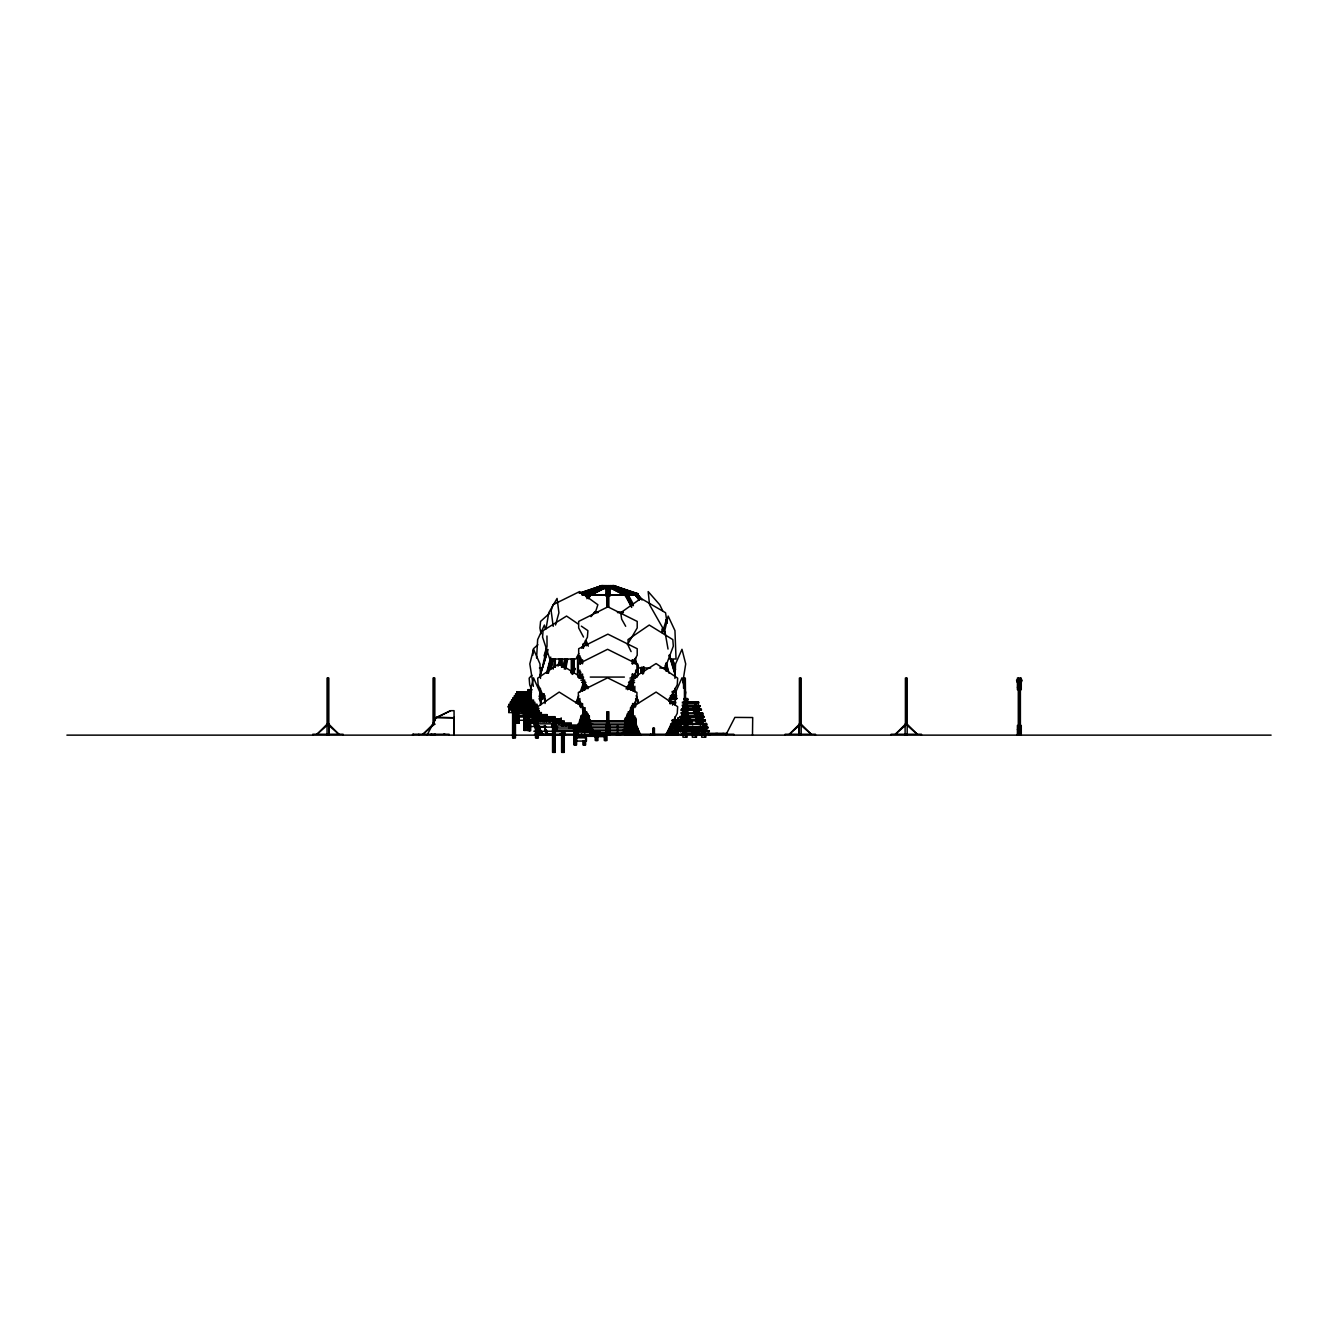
<?xml version="1.0" encoding="UTF-8"?>
<svg xmlns="http://www.w3.org/2000/svg" width="1338" height="1338" viewBox="0 0 1338 1338"><rect width="100%" height="100%" fill="white"/><g stroke="black" fill="none" stroke-linecap="round" stroke-linejoin="round"><path stroke-width="1.5" d="M454.084 717.753L454.05 710.679L450.638 710.679L436.288 717.536L454.084 717.753L436.221 717.402L427.09 735.131M590.108 595.126L588.151 598.437L589.958 594.774L625.515 595.126L607.77 595.126L607.803 586.713M607.82 595.126L607.77 588.268M608.84 596.046L609.727 596.046L609.727 585.643L608.021 585.643L607.787 587.616L607.569 585.643L605.863 585.643L605.863 596.046L606.75 596.046M674.921 692.348L674.921 688.368M674.937 678.416L675.556 663.916L681.979 649.298L685.708 663.916L682.781 682.397M674.921 716.884L674.921 720.864L705.343 720.864L705.343 719.978L678.884 719.978M674.937 704.942L675.556 692.432L681.979 677.831L685.708 692.432L680.841 720.864M540.535 704.959L539.983 692.432L533.528 677.831L529.815 692.432L531.537 704.942M540.401 692.348L540.435 688.368M540.519 678.433L539.983 663.916L533.528 649.298L529.815 663.916L533.377 686.377M536.588 658.062L537.642 639.614L544.415 625.047L545.268 628.693M532.792 655.269L533.461 648.729L537.876 644.749M585.743 645L586.161 640.986M586.412 645.752L586.797 641.939M611.198 588.051L623.692 594.273C614.042 585.726 601.866 586.78 591.864 594.273M608.639 587.616L608.857 585.643L608.84 607.201M610.58 587.616L610.814 585.643L626.669 593.855L625.983 596.046L609.727 587.616L610.145 585.643L611.65 585.643L611.433 587.616L612.001 585.643L614.008 585.643L633.326 593.102M546.021 628.877L548.764 612.737L557.076 598.437L558.916 612.737L555.538 624.997M563.097 667.127L564.653 659.082M563.783 667.127L565.338 659.082M564.017 667.127L565.573 659.082M564.302 669.134L566.258 659.082M565.154 667.277L566.693 659.333M565.389 667.277L566.911 659.333M565.69 669.251L567.596 659.333M630.65 687.715L632.456 688.485L630.482 685.156M628.459 735.131L631.202 725.464M629.278 735.131L630.817 727.404M630.114 735.131L630.9 731.167M628.475 727.822L631.185 735.131L632.339 729.645M632.255 734.244L632.071 735.131L631.971 705.578M632.907 735.131L633.091 734.244M626.669 596.046L610.412 587.616L610.83 585.643M637.758 593.855L637.59 596.046L637.758 593.855L613.339 585.643L612.001 587.616L612.419 585.643L628.944 593.855L628.944 596.046L622.839 593.236M546.556 673.165L550.754 657.075M547.008 673.165L550.687 659.082M547.158 673.165L550.821 659.082M547.61 673.165L549.182 667.127M548.429 673.215L552.042 659.333M549.901 669.251L552.644 659.333M550.503 669.251L553.096 659.333M625.482 595.126L631.218 605.462L625.532 594.908M611.867 587.616L612.436 585.643M612.988 587.616L612.988 586.713L614.577 587.616L612.988 587.616L613.473 585.643L630.934 592.349M613.356 587.616L613.925 585.643L613.205 587.616M544.064 655.888L546.356 648.127M540.117 675.205L546.941 653.379M539.682 677.179L548.078 649.566M613.339 585.643L612.687 587.616L613.105 585.643L628.944 593.855M558.046 666.173L560.053 660.704M571.075 672.596L572.43 668.933M572.062 674.218L574.888 668.415L574.203 672.579M572.664 674.419L574.888 668.415M586.546 729.327L587.984 725.464M588.82 729.327L590.928 725.464L590.259 729.628M589.389 729.645L590.928 725.464M650.117 735.131L650.435 734.244M650.803 735.131L651.121 734.244M652.392 735.131L652.727 734.244M653.078 735.131L653.396 734.244M575.858 702.952L578.702 695.676M580.107 692.03L582.933 684.738L582.532 678.165L559.184 663.564L537.692 678.165L538.093 684.721L545.753 701.129M577.28 727.839L582.933 713.271L582.532 706.698L559.184 692.081L537.692 706.698L538.093 713.238M665.688 735.131L670.522 725.464M666.291 735.131L666.725 734.244M667.327 735.131L667.762 734.244M667.762 735.131L670.07 729.628M668.9 701.145L677.262 684.738L677.664 678.165L656.088 663.564L632.824 678.165L632.422 684.721L634.931 692.014M666.123 735.131L677.262 713.271L677.664 706.698L656.088 692.081L632.824 706.698L632.422 713.238L639.965 735.131M725.748 735.131L734.88 717.402L752.709 717.536L752.491 734.997M578.802 653.546L575.925 658.998L549.784 658.998L542.576 637.156L543.061 630.633L566.559 616.065L578.049 623.909M581.662 648.094L587.415 637.189L587.9 630.633L581.344 626.151M586.211 596.949L588.101 593.453L591.429 593.453M586.897 596.949L588.77 593.453M587.114 596.949L589.004 593.453M586.864 598.688L589.69 593.453M588.603 598.688L590.493 595.193M576.243 735.131L576.745 734.244L576.394 735.131M576.762 735.131L577.347 732.154M672.194 735.131L677.848 725.464L677.68 729.628L674.569 735.131M672.345 735.131L677.848 725.464M672.713 735.131L678.366 725.464M675.071 735.131L675.59 734.244M675.238 735.131L675.79 719.911M627.355 644.732L637.206 627.957L637.206 621.417L607.887 606.833L578.668 621.417L578.668 627.94L583.502 637.039M632.289 663.665L637.206 655.269L637.206 648.729L607.887 634.145L578.668 648.729L578.668 655.252L582.532 662.527M626.067 688.97L636.921 670.472L636.921 663.916L607.586 649.298L578.367 663.916L578.367 670.455L588.034 688.685M591.011 616.667L595.962 610.63L597.852 604.726L579.605 591.58L553.012 604.726L551.122 610.596L553.196 626.351M531.855 675.255L529.162 678.165L529.697 684.738L531.738 690.207M327.057 725.43L316.972 734.261L327.057 724.176L329.131 724.176L329.131 735.131M433.06 725.43L422.975 734.261L433.06 724.176L435.134 724.176M677.68 731.301L682.079 726.902M799.388 724.176L789.303 734.261L799.388 725.43M905.408 724.176L895.323 734.261L905.408 725.43L905.408 678.082L907.181 678.082L907.181 735.131M549.4 613.456L540.585 621.417L539.916 627.957L541.054 633.911M638.878 599.708L635.132 594.774L627.371 595.126M627.305 687.314L632.623 682.531M626.652 688.501L633.292 682.531M627.974 687.715L631.954 684.153M628.258 688.501L633.56 683.718M627.606 689.689L632.924 684.922M603.706 587.616L603.137 585.643L587.315 593.855L587.315 596.046L586.646 593.855L602.468 585.643L602.903 587.616L602.251 585.643L579.705 593.219M588.921 593.855L604.759 585.643L605.177 587.616L588.921 596.046L588.921 593.855L605.428 585.643L605.863 587.616L588.921 596.046M589.121 595.109L603.589 587.616L603.154 585.643L585.693 592.349M591.831 594.055L604.375 588.051M436.339 717.753L450.638 710.679M584.204 592.349L601.665 585.643L603.589 585.643L604.157 587.616L603.94 585.643L605.428 585.643M584.639 592.349L602.1 585.643L602.736 587.616L602.1 585.643M597.768 587.884L603.589 585.643M621.652 732.906L625.314 731.719L621.953 732.906M579.187 593.219L601.732 585.643L602.384 587.616L601.582 585.643L602.234 587.616M583.067 594.089L588.971 592.149M581.813 594.741L599.073 588.904M622.605 729.929L626.268 728.742M582.431 594.34L587.917 592.634M582.498 594.557L587.984 592.834M588.871 593.704L590.744 593.453L588.001 598.303L590.025 594.908L605.846 595.126M538.813 734.261L540.502 735.131L539.582 726.049M673.466 734.261L674.737 734.244M605.127 586.713L609.76 586.713M605.127 587.616L610.412 587.616M602.903 588.051L612.687 588.051M606.75 593.453L607.636 593.453L607.636 607.201M608.84 593.453L607.937 593.453L607.937 607.201M624.829 593.453L627.489 593.453L633.142 603.923M634.262 593.453L639.096 599.742M605.863 593.855L606.75 593.855M608.84 593.855L609.727 593.855M610.145 585.643L626.669 593.855M638.276 593.855L638.109 596.046L638.276 593.855L613.858 585.643M582.331 594.774L586.278 594.908M627.422 594.908L635.132 594.774M582.548 595.126L586.328 595.126M598.103 612.235L594.172 612.369L598.019 612.62M617.487 612.235L623.341 612.235M617.554 612.62L623.424 612.62M662.427 632.406L662.377 628.643M539.415 667.98L542.275 667.98L547.041 646.17L546.958 635.968M650.619 667.98L639.012 667.98L634.613 658.881M659.751 667.98L665.153 667.98L673.315 646.17L672.813 639.614L649.248 625.047L627.974 639.614L628.475 646.154L631.101 651.606M641.37 672.579L640.685 668.415L642.926 672.596M590.259 677.078L624.394 677.078M577.815 677.179L583.602 677.179M631.369 677.179L637.189 677.179M583.502 678.082L581.562 677.179M629.947 678.082L634.061 678.082M1018.302 678.968L1020.392 678.968M580.742 680.156L584.873 680.156M629.897 680.156L634.563 680.156M1017.415 680.156L1016.529 680.156L1017.415 682.246M1021.279 680.156L1022.165 680.156L1021.279 682.246M581.796 682.246L585.726 682.246M628.576 682.246L634.48 682.246M585.643 682.531L582.967 682.531L588.285 687.314M628.576 682.531L634.48 682.531M1017.415 682.531L1018.302 682.531M1020.392 682.531L1021.279 682.531M582.565 687.297L582.565 689.689M631.202 687.297L630.365 689.689L631.202 689.689L629.094 686.11M631.971 687.297L631.971 689.689M633.008 687.297L633.008 689.689M1017.415 687.297L1018.302 687.297M1020.392 687.297L1021.279 687.297M583.134 688.485L585.091 688.485M531.822 689.672L527.757 689.672L527.757 690.559L530.684 690.559M584.371 689.689L585.224 689.689M1018.302 689.689L1017.415 689.689L1017.415 678.082L1021.279 678.082L1021.279 689.689L1020.392 689.689M672.128 691.445L676.208 691.445M531.504 691.746L516.819 691.746L516.819 692.632L531.504 692.632M672.128 692.348L676.208 692.348M531.119 693.82L515.515 693.82L515.515 694.723L531.387 694.723M539.582 693.82L544.148 693.82M671.843 694.422L673.432 694.422L673.432 692.348M539.582 694.723L544.148 694.723M671.425 695.007L676.342 695.007M516.819 695.609L528.861 695.609M531.203 695.911L514.193 695.911L514.193 696.797L531.203 696.797M539.181 695.911L543.596 695.911L543.596 696.797L539.181 696.797M670.238 695.911L676.744 695.911M531.487 697.984L512.872 697.984L513.039 737.807M676.744 697.984L670.974 697.984L670.84 703.637M669.067 698.587L677.229 698.587M683.751 698.587L687.832 698.587L687.832 703.637M512.872 698.871L531.487 698.871M538.913 698.871L542.291 698.871L542.291 697.984L540.97 697.984L541.171 704.524L541.338 697.984M669.502 699.473L675.606 699.473L675.79 691.244M683.751 699.473L687.832 699.473M533.628 700.058L511.568 700.058L511.568 700.961L533.628 700.961M540.97 700.058L540.017 700.058L540.97 700.961M515.247 701.263L531.454 701.263M669.937 701.848L674.018 701.848M534.849 702.149L510.246 702.149L510.246 703.035L534.882 703.035M669.92 702.149L675.807 702.149M682.347 702.149L698.771 702.149L698.771 703.035L682.347 703.035M516.669 702.45L532.725 702.45M669.92 703.035L675.807 703.035M508.925 705.126L537.174 705.126L537.023 704.223L508.925 704.223L508.925 712.552L518.96 712.552M682.196 705.126L698.771 705.126L698.771 713.907M682.715 705.711L700.075 705.711L700.075 706.598L682.715 706.598M682.347 706.012L698.771 706.012L698.553 713.907L698.403 705.126M537.307 706.313L508.273 706.313L508.273 707.2L536.287 707.2M580.759 706.598L579.872 706.598L579.872 698.453M631.202 706.598L633.008 706.598M509.444 707.501L513.457 707.501M539.013 708.387L513.625 708.387L513.641 737.807M682.196 708.387L698.403 708.387M682.48 708.688L696.713 708.688M681.326 709.274L701.396 709.274L701.396 710.177L680.774 710.177M682.363 709.575L696.713 709.575M512.605 710.177L517.756 710.177M521.87 710.177L525.985 710.177M530.116 710.177L534.23 710.177M539.147 710.461L517.421 710.461L517.371 713.438L541.455 713.438M539.147 711.364L516.334 711.364L516.368 708.387M584.873 712.1L586.981 712.1M684.287 712.251L687.782 712.251M697.148 712.251L693.636 712.251L693.636 710.177M541.455 712.552L521.201 712.552L521.201 713.438M680.858 712.836L702.701 712.836L702.701 725.029M584.873 712.987L586.981 712.987M630.716 712.987L628.609 712.1M681.326 713.739L702.701 713.739M524.998 714.626L547.309 714.626M588.018 715.077L582.264 715.077L582.264 715.964L588.436 715.964M627.572 715.077L633.326 715.077L633.326 715.964L627.572 715.964M547.309 715.512L517.806 715.512L517.806 713.438M514.929 715.813L515.08 712.05M528.075 715.813L523.509 715.813L523.509 712.552M532.19 715.813L537.909 715.813M682.28 716.114L702.35 716.114M679.938 716.415L704.022 716.415L704.022 717.302L679.386 717.302M555.22 716.7L528.778 716.7L528.744 719.677L561.074 719.677M513.641 717.001L528.493 717.001M532.173 717.001L536.722 717.001M555.22 717.603L527.69 717.603L527.741 714.626M588.67 718.038L580.424 718.038L580.424 718.941L588.67 718.941M627.856 718.038L635.165 718.038M561.074 718.79L532.574 718.79L532.574 719.677M627.856 718.941L635.165 718.941M679.771 719.091L686.06 719.091M680.172 719.376L700.66 719.376M513.641 720.279L530.116 720.279M680.306 720.279L700.66 720.279M671.676 720.446L675.723 720.446M680.674 720.446L686.06 720.446M564.268 720.864L536.505 720.864L536.505 721.751M579.421 721.015L636.169 721.015M529.179 721.751L564.268 721.751M535.317 722.052L534.882 718.79L534.765 719.677M579.421 721.901L636.169 721.901M571.359 722.938L553.263 722.938L553.263 723.841M682.363 722.938L678.868 722.938L678.868 720.864M691.729 722.938L688.234 722.938L688.368 719.376M701.095 722.938L697.583 722.938L697.734 719.376M516.819 723.239L519.228 723.239L519.228 715.345M524.998 723.239L535.735 723.239M674.62 723.54L706.665 723.54L706.665 730.665M536.371 723.841L571.359 723.841M636.319 723.992L579.27 723.992L579.27 724.878L636.319 724.878M683.25 724.176L685.324 724.176M677.245 724.427L706.665 724.427M552.561 724.728L555.22 724.728L555.22 752.357L552.561 752.357L552.561 723.841M606.75 725.464L605.863 725.464L605.863 734.244M608.84 725.464L609.727 725.464L609.727 735.131M626.686 735.131L624.645 729.628L624.645 725.464L628.96 735.131M633.995 725.464L633.275 725.982M1018.302 725.464L1017.415 725.464L1017.415 735.131M1020.392 725.464L1021.279 725.464L1021.279 735.131M538.16 725.915L535.317 725.915L535.317 718.79M554.032 725.915L578.484 725.915L578.484 725.029L561.609 725.029L561.609 725.915M524.998 726.517L546.021 726.517M579.421 726.952L636.169 726.952M674.62 726.802L674.77 723.54M680.206 726.802L704.29 726.802M706.146 726.802L706.096 723.54M557.578 727.103L536.371 727.103L536.304 717.603M678.567 727.103L707.969 727.103L707.969 728.006L678.567 728.006M585.659 727.855L636.169 727.855M573.902 728.006L585.609 728.006L585.609 727.103L568.734 727.103L568.734 728.006M575.842 729.193L592.734 729.193L592.734 730.08M537.893 729.628L541.02 735.131M545.068 725.464L545.068 729.628L548.262 735.131M605.863 729.628L606.75 729.628M608.84 729.628L609.727 729.628M630.365 729.628L631.202 729.628M631.536 729.628L634.73 735.131M636.202 735.131L633.008 729.628L635.767 735.131L635.701 719.911M1017.415 729.628L1018.302 729.628M1020.392 729.628L1021.279 729.628M575.123 730.08L556.809 730.08L556.809 728.006M575.39 730.08L635.149 729.929L635.149 730.816L590.275 730.816M704.608 730.08L680.256 730.08L680.239 731.568M573.902 730.381L573.065 727.103M674.252 730.665L676.66 730.665M678.199 730.665L709.291 730.665L709.291 731.568L679.888 731.568L679.888 730.665M680.256 730.966L704.608 730.966L704.608 724.427L704.407 730.665M533.829 731.234L592.366 731.234M554.517 731.568L565.104 731.568L564.954 735.131L564.452 734.244M575.39 732.154L599.842 732.154L599.842 731.267L582.967 731.267L582.967 732.154M597.133 732.906L625.983 732.906M628.76 732.906L634.948 732.906L634.948 733.793L628.76 733.793M606.984 733.341L590.091 733.341L590.091 734.244M670.305 733.642L672.713 733.642M686.31 733.642L682.815 733.642L682.815 731.568M698.771 727.721L698.771 733.642L696.362 733.642L696.362 727.721M597.133 733.793L625.983 733.793M594.206 734.244L534.648 734.244L534.648 735.131M595.259 734.244L733.826 734.244L733.826 735.131M1017.415 734.244L1021.279 734.244M554.517 734.83L565.104 734.83M66.9 735.131L1271.1 735.131M595.51 736.318L578.167 736.318L578.167 734.244M605.027 736.619L594.423 736.619L594.423 733.341M575.842 737.807L586.445 737.807L586.445 741.068L575.842 741.068M559.501 734.244L560.773 734.261M443.647 734.244L444.918 734.261M636.988 593.704L634.112 593.453L639.447 599.742M626.953 593.704L625.063 593.453L630.716 603.923M623.993 591.48L634.914 595.126L623.926 591.697M620.347 590.209L637.758 596.046M589.105 722.804L592.617 723.992M612.001 585.643L629.897 592.349M582.281 682.531L587.599 687.314M587.332 688.501L582.682 684.32L582.565 691.244M582.666 684.922L586.646 688.501M907.181 725.43L917.266 734.261L907.181 724.176L905.107 724.176L905.107 735.131M801.178 725.43L811.263 734.261L801.178 724.176L799.104 724.176L799.104 735.131M688.217 727.052L692.532 731.384M686.795 726.902L692.666 732.772M328.83 724.176L338.915 734.261L328.83 725.43M664.083 630.282L649.549 604.726L648.177 591.58L659.718 604.726L662.611 610.63M638.594 730.565L635.55 725.464L641.036 735.131M638.678 734.244L639.347 735.131M638.828 735.131L635.55 729.628L638.678 735.131M538.194 725.982L543.395 735.131M538.662 727.086L543.228 735.131M538.144 727.086L542.877 735.131M625.682 626.284L621.668 619.143L620.715 612.737L640.986 598.437L665.555 612.737L666.508 619.159L662.277 632.79L662.327 628.91M626.585 593.453L633.409 605.679M625.749 593.453L632.489 605.679M625.097 595.193L631.687 607.419M585.425 640.668L588.335 646.137M625.599 594.774L631.135 605.328M635.868 730.297L633.459 725.464L633.459 729.628M635.199 731.903L636.804 735.131M633.827 734.244L634.279 735.131M549.299 734.244L549.751 735.131M548.848 734.244L549.299 735.131M545.068 729.628L547.811 735.131M544.048 726.016L548.296 735.131M665.973 619.561L667.327 623.14M532.424 720.546L535.836 729.662M640.685 668.415L642.842 674.218M627.639 727.404L630.516 735.131M629.312 734.244L629.646 735.131M624.645 725.464L628.224 735.131M625.9 731.167L627.371 735.131M565.138 734.244L565.472 735.131M562.177 734.244L562.512 735.131M636.186 695.66L638.711 702.952M663.681 628.76L664.986 632.64M672.88 659.751L675.339 667.495M663.481 628.76L665.203 634.58M672.68 659.751L675.539 669.435M669.585 655.369L674.887 673.215M669.234 655.369L675.272 675.205M666.408 663.113L669.017 673.165M665.086 665.287L666.642 671.241M665.003 667.277L666.19 671.241M668.03 649.064L664.785 630.633L668.164 616.065L674.954 630.633L676.041 658.998L670.104 658.998L669.284 655.018M620.28 734.244L620.447 735.131M619.427 734.244L619.611 735.131M617.487 734.244L617.654 735.131M616.651 734.244L616.818 735.131M585.977 729.327L585.224 725.464L584.489 725.982M606.95 587.616L606.733 585.643L606.75 607.201M604.776 585.643L604.993 587.616M1020.392 678.082L1020.392 735.131M1019.489 678.968L1019.489 734.244M1019.205 678.968L1019.205 734.244M1018.302 678.082L1018.302 735.131M921.447 735.131L921.447 734.244L891.141 734.244L891.141 735.131M906.294 678.082L906.294 724.945M905.408 734.244L905.408 735.131M815.444 735.131L815.444 734.244L785.138 734.244L785.138 735.131M801.178 735.131L801.178 678.082L799.388 678.082L799.388 735.131M800.291 678.082L800.291 724.945M726.718 734.244L726.718 733.341L685.173 733.341L685.073 735.131M723.139 733.341L723.139 734.244M717.235 733.341L717.235 734.244M716.031 733.341L716.031 734.244M710.043 734.244L710.043 735.131M709.642 734.244L709.692 735.131M709.291 734.244L709.291 735.131M708.923 731.568L708.772 730.665L708.739 731.568M708.337 730.665L708.371 731.568M707.969 730.665L707.969 731.568M707.417 727.103L707.618 728.006M707.049 727.103L707.016 728.006M706.297 723.54L706.447 730.665M705.695 723.54L705.745 724.427M705.845 735.131L705.845 737.205L701.697 737.205L701.697 735.131M705.343 723.54L705.343 724.427M704.975 719.978L704.975 720.864M705.042 731.568L705.042 733.642L701.547 733.642L701.697 730.08M704.959 735.131L704.959 737.205M704.825 719.978L704.775 720.864M704.424 719.978L704.39 720.864M704.022 719.978L704.022 720.864M704.24 724.427L704.256 730.966M704.173 731.568L704.173 735.131M703.805 733.642L703.805 735.131M703.47 716.415L703.654 717.302M703.721 728.006L703.721 731.568M703.37 730.08L703.37 731.568M703.102 716.415L703.069 717.302M703.002 733.341L703.002 734.244M702.851 728.006L702.851 731.568M702.55 713.739L702.5 725.029L702.199 712.836M702.483 730.08L702.483 731.568M702.383 733.642L702.383 735.131M702.049 730.08L702.049 731.568M702.015 733.642L702.015 735.131M701.396 712.836L701.396 713.739M701.028 709.274L701.028 710.177M701.095 720.864L701.095 724.427M701.179 728.006L701.179 730.08M700.878 709.274L700.844 710.177M700.727 722.938L700.727 724.427M700.443 709.274L700.476 710.177M700.51 713.739L700.51 730.665M700.292 713.739L700.209 724.427M700.292 726.902L700.292 730.665M700.075 709.274L700.075 710.177M699.858 722.938L699.858 724.427M699.707 705.711L699.707 706.598M699.774 717.302L699.774 720.864M699.59 734.244L699.59 735.131M699.557 705.711L699.523 706.598M699.423 719.376L699.423 720.864M699.306 722.938L699.306 724.427M699.406 733.341L699.406 734.244M699.155 705.711L699.122 706.598M698.904 717.302L698.904 720.864M698.938 722.938L698.938 724.427M698.536 719.376L698.436 724.427M698.603 733.642L698.553 727.721L698.403 733.642M698.352 702.149L698.403 703.035M697.984 702.149L697.984 703.035M698.101 719.376L698.101 720.864M698.068 722.938L698.068 724.427M697.165 702.149L697.165 703.035M697.148 710.177L697.148 713.739M697.232 717.302L697.232 719.376M696.78 712.251L696.78 713.739M696.563 706.012L696.563 723.774M696.713 727.721L696.513 733.642M696.396 702.149L696.396 703.035M696.362 706.012L696.278 713.739M696.362 715.88L696.362 723.774M696.479 735.131L696.479 737.205L692.331 737.205L692.331 735.131M696.128 702.149L696.095 705.126M695.66 702.149L695.66 703.035M695.827 706.598L695.827 710.177M695.911 712.251L695.911 713.739M695.676 731.568L695.676 733.642L692.181 733.642L692.181 731.568M695.476 708.688L695.476 710.177M695.609 735.131L695.609 737.205M695.359 702.149L695.325 705.126M695.359 712.251L695.359 713.739M694.957 706.598L694.957 710.177M694.991 712.251L694.991 713.739M694.623 702.149L694.623 703.035M694.589 708.688L694.489 713.739M694.807 731.568L694.807 735.131M694.372 728.006L694.372 731.568M694.439 733.642L694.439 735.131M694.021 702.149L694.021 703.035M694.154 708.688L694.154 710.177M694.121 712.251L694.121 713.739M694.004 730.08L694.004 731.568M693.786 708.688L693.786 710.177M693.485 728.006L693.485 731.568M693.285 706.598L693.285 708.688M692.984 702.149L692.984 703.035M693.134 730.08L693.134 731.568M693.017 733.642L693.017 735.131M692.733 723.607L692.733 724.979M692.683 730.08L692.683 731.568M692.649 733.642L692.649 735.131M692.415 702.149L692.415 703.035M692.331 730.08L692.331 731.568M691.813 728.006L691.813 730.08M691.729 720.864L691.729 724.427M691.378 702.149L691.378 703.035M691.361 722.938L691.361 724.427M690.926 702.149L690.926 703.035M690.86 720.864L690.86 724.427M690.408 717.302L690.408 720.864M690.492 722.938L690.492 724.427M690.057 719.376L690.057 720.864M689.94 722.938L689.94 724.427M689.655 702.149L689.655 703.035M689.538 717.302L689.538 720.864M689.588 722.938L689.588 724.427M689.17 719.376L689.07 724.427M688.736 719.376L688.736 720.864M688.702 722.938L688.702 724.427M688.067 702.149L688.067 703.035M687.866 717.302L687.866 719.376M687.832 707.785L687.832 730.665M687.431 712.251L687.431 713.739M687.147 699.473L687.147 703.637M687.147 707.785L687.147 714.04M687.147 722.353L687.147 730.665M687.113 735.131L687.113 737.205L682.965 737.205L682.965 735.131M686.929 699.473L686.929 703.637M686.912 710.177L686.912 713.739M686.929 716.114L686.929 730.665M686.494 699.473L686.494 703.637M686.461 706.598L686.461 710.177M686.545 712.251L686.545 713.739M686.494 716.114L686.494 730.665M686.243 698.587L686.243 699.473M686.31 731.568L686.361 734.244M686.243 735.131L686.243 737.205M686.06 703.035L686.06 705.126M686.11 708.688L686.11 710.177M685.993 712.251L685.993 713.739M685.809 699.473L685.809 703.637M685.641 712.251L685.641 713.739M685.809 716.114L685.809 730.665M685.591 703.637L685.324 678.082L683.551 678.082L683.551 688.267M685.591 706.598L685.591 710.177M685.591 711.95L685.591 730.665M685.441 731.568L685.441 735.131M685.14 702.149L685.29 705.126M685.223 708.688L685.324 724.945M684.905 699.473L684.905 703.637M684.788 708.688L684.788 710.177M684.905 711.95L685.006 731.568M684.755 712.251L684.755 713.739M684.638 730.08L684.638 731.568M684.521 733.642L684.521 735.131M684.437 678.082L684.437 698.453M684.437 708.688L684.437 724.945M684.119 728.006L684.119 731.568M684.17 733.642L684.17 735.131M683.919 706.598L683.919 708.688M683.768 730.08L683.551 735.131M683.551 710.679L683.551 724.945M683.317 730.08L683.317 731.568M683.283 733.642L683.25 735.131M682.965 730.08L682.965 731.568M682.363 720.864L682.363 724.427M682.447 728.006L682.447 730.08M682.012 722.938L682.012 724.427M681.962 734.244L681.962 735.131M681.494 720.864L681.494 724.427M681.56 734.244L681.594 735.131M681.193 730.665L681.193 731.568M681.193 734.244L681.193 735.131M681.059 717.302L681.059 720.864M681.126 722.938L681.126 724.427M680.691 719.376L680.691 720.864M680.607 724.427L680.674 731.568M680.574 722.938L680.457 730.665M680.222 722.938L680.222 724.427M679.888 727.103L679.888 728.006M679.737 720.864L679.704 724.427M679.52 727.103L679.52 728.006L679.319 727.103M679.336 722.938L679.336 724.427M678.968 727.103L678.968 728.006M678.918 727.103L678.918 728.006M678.567 723.54L678.567 730.665M678.199 717.854L678.199 735.131M677.998 717.854L677.848 735.131M676.777 734.244L676.777 735.131M676.158 691.244L676.158 699.44M676.158 719.911L676.158 732.187M675.941 691.244L676.008 699.44M675.941 719.911L676.008 732.187M674.62 691.445L674.62 692.348M674.62 719.376L674.62 730.665M674.252 719.376L674.452 730.665M673.934 691.445L673.934 692.348M673.767 691.445L673.767 692.348M673.131 695.911L673.131 699.473M672.863 692.348L672.863 695.911M672.562 695.911L672.562 699.473M672.562 703.035L672.562 705.126M672.713 719.827L672.562 733.642M672.512 719.827L672.362 733.642M671.709 702.149L671.709 703.035M670.957 702.149L670.957 703.035M670.673 723.774L670.673 733.642M670.305 702.149L670.305 703.035M670.522 727.721L670.472 733.642M670.07 697.399L670.154 703.637M670.07 734.244L670.07 735.131M669.92 699.473L669.92 703.637M669.284 734.244L669.284 735.131M669.033 734.244L669.033 735.131M654.433 728.089L654.433 735.131M653.747 728.089L653.747 734.244M653.513 728.089L653.513 734.244M652.827 728.089L652.827 735.131M644.314 667.127L644.314 671.158M643.628 667.127L643.628 673.165M643.394 667.127L643.394 673.165M642.708 667.127L642.708 673.165M641.37 667.127L641.37 673.165M638.126 666.006L637.958 674.051M637.758 663.999L637.758 676.075M637.758 699.44L637.758 703.537M637.758 728.089L637.758 734.244M636.018 718.188L636.068 735.131M635.918 719.911L635.851 734.244M635.717 657.962L635.717 663.999M635.717 670.037L635.567 678.082M635.701 698.453L635.701 706.598M635.433 677.179L635.433 678.082M634.831 659.734L634.831 663.815M634.831 674.001L634.848 678.082M634.831 686.227L634.831 690.308M634.831 702.534L634.814 707.635M634.814 715.813L634.814 734.244M634.496 677.179L634.379 678.082L634.061 677.179M634.229 732.906L634.229 733.793M634.045 718.038L633.777 728.089M634.028 729.929L634.028 730.816M633.777 718.188L633.777 726.517M633.008 659.734L633.008 663.815M633.008 674.001L633.041 678.082M633.008 684.186L633.008 691.244M633.008 703.537L633.008 735.131M632.673 677.179L632.69 678.082L632.556 674.051M632.573 703.537L632.422 734.244M632.238 659.734L632.238 663.815M632.238 674.001L632.238 678.082M632.238 684.186L632.238 690.308M631.971 685.106L631.971 690.308M631.603 707.635L631.553 735.131M631.335 707.635L631.335 734.244M631.202 684.186L631.202 690.308M631.202 734.244L631.202 735.131M630.499 707.635L630.499 734.244M630.365 711.716L630.365 730.147M629.479 711.716L629.479 730.147M629.479 734.244L629.479 735.131M628.258 593.855L628.258 596.046M628.258 711.716L628.258 734.244M627.572 713.773L627.572 734.244M627.355 713.773L627.355 734.244M626.92 734.244L626.92 735.131M626.669 715.813L626.669 734.244M625.983 593.855L625.983 596.046M625.331 717.854L625.331 735.131M624.997 730.816L624.997 731.719M618.524 734.244L618.524 735.131M617.554 724.878L617.554 733.793M617.336 734.244L617.336 735.131M616.567 734.244L616.567 735.131M616.383 586.713L616.383 587.616M609.727 585.643L609.727 596.046M608.84 711.716L608.84 735.131M607.937 711.716L607.937 734.244M607.636 711.716L607.636 734.244M606.75 711.716L606.984 740.483L604.308 740.483L604.308 734.244M606.733 586.713L606.733 587.616M606.666 721.901L606.666 723.992M606.515 727.855L606.515 729.929M606.298 730.816L606.298 732.906M606.265 734.244L606.265 740.483M605.579 586.713L605.579 587.616M605.428 734.244L605.428 740.483M605.144 734.244L605.144 740.483M605.027 733.341L605.027 740.483M603.973 733.341L603.973 734.244M602.016 733.341L602.016 734.244M601.799 733.341L601.799 734.244M599.842 733.341L599.842 734.244M598.37 732.154L598.37 734.244M597.885 731.267L597.935 740.483L595.259 740.483L595.126 732.154M597.049 731.267L597.049 732.154M597.216 733.341L597.216 740.483M596.848 731.267L596.848 732.154M596.38 734.244L596.38 740.483M596.112 734.244L595.979 740.483M594.892 731.267L594.808 734.244M594.674 731.267L594.674 732.154M592.734 731.267L592.734 732.154M592.249 733.341L592.249 734.244M592.048 733.341L592.048 734.244M591.864 732.154L591.864 734.244M591.563 732.154L591.563 734.244M591.245 730.08L591.245 732.154M590.944 730.08L590.944 732.154M590.777 729.193L590.777 730.08M590.259 719.911L590.259 728.089M590.091 731.267L590.091 732.154M589.941 729.193L589.941 730.08M589.606 593.855L589.606 596.046M589.573 719.911L589.573 726.049M589.724 729.193L589.724 730.08M589.339 715.813L589.339 730.147M588.921 715.813L588.921 730.147M588.235 715.813L588.235 730.147M588.135 731.267L588.135 732.154L588.001 713.773M587.566 729.193L587.7 732.154M587.315 713.773L587.315 730.147M587.298 731.267L587.298 732.154M587.081 731.267L587.081 732.154M586.111 711.716L586.111 730.147M585.609 729.193L585.609 730.08M585.609 735.532L585.609 744.932L582.933 744.932L582.933 741.168M585.091 707.635L585.224 728.089M585.141 731.267L585.141 732.154M584.923 711.716L584.923 728.089M584.923 729.193L584.923 732.154M584.974 734.244L584.974 736.318M584.773 741.168L584.89 744.932M584.438 730.08L584.438 732.154M584.673 734.244L584.673 736.318M584.489 741.168L584.489 744.932M584.388 686.227L584.388 690.308M584.254 707.635L584.371 728.089M584.054 687.297L584.054 689.689M583.97 707.635L583.97 724.009M584.054 741.168L584.054 744.932M583.602 707.635L583.652 730.381M583.652 741.168L583.786 744.932M583.585 643.879L583.585 647.91M583.335 684.186L583.335 690.308M583.535 707.635L583.535 724.009M582.967 729.193L582.967 730.08M582.565 659.734L582.565 663.815M582.565 674.001L582.548 678.082M582.565 703.537L582.565 709.675M582.565 715.813L582.565 728.089M582.398 677.179L582.398 678.082M581.729 734.244L581.729 736.318M581.528 718.038L581.528 718.941M581.428 734.244L581.428 736.318M581.361 677.179L581.21 678.082M581.093 677.179L581.093 678.082M581.01 729.193L581.01 730.08M580.759 657.711L580.759 663.815M580.759 671.96L580.725 678.082M580.759 702.534L580.759 707.635M580.759 715.813L580.759 728.089M580.391 659.734L580.391 663.815M580.391 674.001L580.307 678.082M580.174 677.179L580.023 678.082L579.889 670.037M579.973 721.015L579.973 721.901M580.174 729.193L580.174 730.08M579.872 655.67L579.889 663.999M579.872 719.911L579.872 728.089M579.973 729.193L579.973 730.08M579.672 721.951L579.521 726.049M579.321 677.179L579.321 678.082M578.986 677.179L579.003 678.082M578.468 734.244L578.468 736.318M577.832 655.955L577.832 676.075M577.832 699.44L577.832 703.537M577.832 724.009L577.832 728.089M577.799 729.193L578.016 730.08M577.631 655.955L577.481 674.051M577.631 699.44L577.682 703.537M577.648 732.154L577.648 734.244M577.013 725.915L577.013 728.006M576.711 725.915L576.711 728.006M576.695 737.807L576.561 744.932L573.902 744.932L573.902 727.103M576.561 728.006L576.561 737.405M575.842 727.103L575.842 744.932M575.006 728.006L575.006 744.932M574.738 728.006L574.738 744.932M574.604 729.879L574.604 744.932M574.203 659.082L574.203 671.158M573.768 725.915L573.768 728.006M573.534 659.082L573.3 673.165M573.45 725.915L573.45 728.006M572.865 659.082L572.865 673.165M572.848 727.103L572.848 728.006L555.989 728.006L555.989 725.915M572.196 659.082L572.196 673.165M571.962 659.082L571.962 673.165M571.276 659.082L571.276 673.165M570.891 727.103L570.891 728.006M570.506 725.915L570.69 728.006M570.205 725.915L570.205 728.006M569.888 723.841L569.888 725.915M569.587 723.841L569.587 725.915M568.734 725.029L568.734 725.915M566.643 723.841L566.777 725.915M566.342 723.841L566.342 725.915M565.941 725.029L565.941 725.915M565.723 725.029L565.723 725.915M564.268 730.648L564.268 752.357L561.609 752.357L561.609 730.648M563.566 725.029L563.766 725.915M563.566 730.648L563.566 752.357M563.382 723.841L563.382 725.915M563.432 730.648L563.432 752.357M563.081 723.841L563.081 725.915M563.147 730.648L563.147 752.357M562.713 730.648L562.713 752.357M561.993 659.082L561.993 667.127M562.094 720.864L562.094 721.751M561.676 721.751L561.609 723.841M561.391 659.082L561.542 667.127M561.525 720.864L561.525 721.751M561.157 717.854L561.09 723.841M561.157 734.244L561.157 735.131M560.957 659.082L560.957 665.12M560.488 720.864L560.488 721.751M559.936 720.864L559.936 721.751M559.652 722.938L559.652 723.841M559.15 659.082L559.15 665.12M559.133 721.751L559.133 723.841M558.816 722.938L558.816 723.841M558.565 721.751L558.615 723.841M557.628 720.864L557.628 721.751M557.126 720.864L557.126 721.751M557.11 728.006L557.11 730.08M556.658 722.938L556.658 723.841M556.441 722.938L556.441 723.841M556.29 725.915L556.29 728.006M556.023 720.864L556.023 721.751M555.788 721.751L555.788 723.841M555.303 659.082L555.303 667.127M555.22 721.751L555.22 723.841M554.936 659.082L555.086 667.127M555.086 720.864L555.053 721.751M554.752 720.864L554.752 721.751M554.517 720.864L554.517 721.751M554.484 722.938L554.517 752.357M553.547 717.603L553.547 719.677M553.681 724.728L553.681 752.357M553.246 669.134L552.895 659.082M553.397 724.728L553.397 752.357M552.778 717.603L552.778 719.677M552.678 720.864L552.678 721.751M552.561 720.864L552.561 721.751M552.276 720.864L552.276 721.751M551.724 723.841L551.724 727.103M550.988 734.244L550.988 735.131M550.687 734.244L550.687 735.131M550.319 720.864L550.319 721.751M549.818 720.864L549.818 721.751M549.065 720.864L549.065 721.751M548.898 734.244L548.898 735.131M548.045 720.864L548.045 721.751M546.556 730.147L546.556 735.131M546.439 720.864L546.439 721.751M546.105 730.147L546.105 734.244M545.904 720.864L545.904 721.751M545.954 730.147L545.954 734.244M545.519 730.147L545.519 735.131M545.302 717.603L545.302 719.677M545.068 703.504L544.917 695.609L542.86 695.609L542.86 699.557M544.533 717.603L544.533 719.677M544.315 720.864L544.315 721.751M543.797 720.864L543.746 721.751M543.596 693.82L543.596 694.723M543.245 695.911L543.195 696.797M542.291 695.911L542.291 696.797M542.158 720.864L542.275 721.751M541.89 697.984L541.923 698.871M541.522 697.984L541.522 698.871M541.522 715.512L541.522 717.603M540.753 715.512L540.753 717.603M540.669 720.864L540.753 721.751M540.569 700.058L540.602 700.961M540.167 700.058L540.201 700.961M539.431 726.049L539.431 734.244M539.164 720.864L539.164 721.751M538.394 711.364L538.394 709.274L508.774 709.274L508.774 712.552M538.344 725.965L538.344 737.807L535.501 737.807L535.501 716.098M538.16 719.677L538.144 724.728M537.893 725.464L537.893 737.807M537.608 709.274L537.608 711.364M537.725 719.677L537.809 723.841M537.742 725.965L537.742 737.807M537.575 719.677L537.575 723.841M537.374 734.244L537.374 735.131M537.073 717.603L537.073 719.677M537.307 729.912L537.307 737.807M536.973 717.603L536.973 719.677M536.806 723.841L536.806 727.103M536.739 706.313L536.739 707.2M536.705 715.512L536.705 717.603M536.538 725.965L536.538 737.807M536.371 706.313L536.371 707.2M536.103 725.965L535.953 737.807M535.869 706.313L535.869 707.2M535.936 715.512L535.936 717.603M535.769 719.677L535.919 725.915M535.518 706.313L535.518 707.2M534.096 703.035L534.096 705.126M533.845 711.364L533.946 713.438M533.728 718.79L533.728 719.677M533.611 718.79L533.611 719.677M533.21 703.035L533.21 705.126M533.176 711.364L533.176 713.438M533.277 715.512L533.277 717.603M532.507 715.512L532.574 717.603M532.006 707.2L532.006 709.274M531.537 716.7L531.537 717.603M531.136 707.2L531.136 709.274M530.969 716.7L531.086 717.603M530.684 720.279L530.684 730.665L527.757 730.665L527.757 718.188M530.45 691.746L530.3 694.723M530.149 709.274L530.149 711.364M529.999 694.723L529.999 696.797M529.881 706.313L529.881 707.2M529.815 716.7L529.932 717.603M529.948 719.677L529.999 730.665M529.53 692.632L529.53 694.723M529.53 706.313L529.53 707.2M529.764 720.279L529.764 730.665M529.38 709.274L529.38 711.364M529.112 694.723L529.112 696.797M529.095 718.188L529.095 730.665M528.845 706.313L528.845 707.2M528.778 714.626L528.778 715.512M528.677 696.797L528.677 698.871M528.46 715.512L528.46 717.603M528.376 706.313L528.376 707.2M527.808 696.797L527.808 698.871M527.724 700.961L527.724 703.035M527.523 691.746L527.523 692.632M527.356 703.035L527.356 705.126M526.837 700.961L526.837 703.035M526.787 713.438L526.787 730.381L523.944 730.381L523.944 712.552M525.934 691.746L525.934 692.632M526.051 700.961L526.051 703.035M526.152 714.626L526.035 715.512M525.7 711.364L525.7 713.438M525.449 707.2L525.449 709.274M525.6 711.364L525.6 713.438M525.433 723.239L525.433 726.517M525.165 700.961L525.165 703.035M524.931 711.364L524.998 730.381M524.663 691.746L524.663 692.632M524.73 703.035L524.73 705.126M524.58 707.2L524.58 709.274M524.546 713.438L524.546 730.381M524.396 713.438L524.396 730.381M524.212 691.746L524.212 692.632M523.86 703.035L523.86 705.126M523.576 706.313L523.576 707.2M523.158 691.746L523.158 692.632M522.606 691.746L522.606 692.632M522.824 706.313L522.824 707.2M522.305 694.723L522.305 696.797M522.389 706.313L522.389 707.2M522.355 712.552L522.355 713.438M522.238 712.552L522.238 713.438M521.937 696.797L521.937 698.871M521.92 709.274L521.92 711.364M521.552 691.746L521.552 692.632M521.536 706.313L521.536 707.2M521.201 710.461L521.201 711.364L521.151 709.274M520.967 691.746L520.967 692.632M520.633 694.723L520.633 696.797M520.214 691.746L520.248 694.723M520.164 710.461L520.164 711.364M519.913 691.746L519.913 692.632M519.746 694.723L519.746 696.797M519.713 710.461L519.612 711.364M519.445 691.746L519.228 694.723M519.311 696.797L519.311 698.871M519.228 699.557L519.228 703.504M519.177 691.746L519.177 692.632M519.077 699.557L519.027 703.504M519.027 715.345L519.077 723.239M518.876 693.82L518.876 694.723M518.876 699.557L518.876 703.504M518.876 715.345L518.876 723.239M518.408 691.746L518.408 692.632M518.442 696.797L518.442 698.871M518.559 710.461L518.458 711.364M518.358 700.961L518.358 703.035M518.141 711.364L518.141 713.438M517.99 703.035L517.99 705.126M517.589 691.746L517.589 692.632M517.555 706.313L517.555 707.2M517.471 700.961L517.471 703.035M517.421 708.387L517.421 709.274M517.187 691.746L517.237 692.632M517.02 695.609L517.02 703.504M517.104 709.274L517.104 711.364M517.02 713.371L517.02 723.239L516.819 713.371M516.819 693.82L516.819 703.504M516.719 707.2L516.719 709.274M516.418 693.82L516.468 694.723M516.685 700.961L516.685 703.035M516.067 693.82L515.866 694.723M515.933 708.387L515.933 709.274M515.799 700.961L515.799 703.035M515.832 707.2L515.816 709.274M515.515 695.911L515.515 696.797M515.364 703.035L515.364 705.126M515.548 706.313L515.548 707.2M515.448 708.387L515.448 709.274M515.448 710.177L515.448 737.807L512.605 737.807L512.605 706.313M515.113 695.911L515.147 696.797M515.08 698.871L515.281 702.634M514.929 698.871L514.929 704.524M514.846 710.177L514.996 737.807M514.712 695.911L514.745 696.797M514.494 703.035L514.494 705.126M514.193 697.984L514.193 698.871M514.394 708.387L514.394 709.274M514.093 717.001L514.093 720.279M513.825 697.984L513.792 698.871M513.641 706.313L513.641 707.2M513.424 697.984L513.424 698.871M513.24 697.984L513.19 737.807M512.471 700.058L512.521 700.961M512.454 706.313L512.454 707.2M512.12 700.961L512.069 700.058L511.919 700.961M512.153 709.274L512.153 712.552M511.885 707.2L511.885 709.274M511.568 702.149L511.568 703.035M511.417 706.313L511.417 707.2M511.2 702.149L511.166 703.035M511.333 705.126L511.317 710.177M510.982 705.126L510.949 710.177M510.798 702.149L510.614 703.035M510.447 706.313L510.447 707.2M510.096 706.313L510.096 707.2M509.561 706.313L509.561 707.2M509.209 706.313L509.209 707.2M508.741 706.313L508.808 707.2M508.373 706.313L508.507 707.2M449.1 735.131L449.1 734.244L412.606 734.244L412.606 735.131M435.134 734.244L435.134 735.131M434.833 720.864L434.833 678.082L433.06 678.082L433.06 724.945M434.833 734.244L434.833 735.131M433.947 678.082L433.947 724.945M433.06 734.244L433.06 735.131M431.672 734.244L431.672 735.131M430.92 734.244L430.92 735.131M418.794 734.244L418.794 735.131M413.358 734.244L413.358 735.131M343.097 735.131L343.097 734.244L312.791 734.244L312.791 735.131M328.83 735.131L328.83 678.082L327.057 678.082L327.057 735.131M327.944 678.082L327.944 724.945M454 717.402L453.9 735.131L454.05 717.536M636.921 699.005L624.093 720.864L589.958 720.864L578.367 698.988L578.367 692.432L607.586 677.831L636.921 692.432L636.921 699.005M598.805 586.713L598.437 587.616L598.805 586.713M602.602 586.713L601.013 587.616L602.602 586.713M617.153 586.713L616.785 587.616L617.153 586.713M636.938 593.453L641.972 599.742L636.938 593.453M668.047 671.158L665.956 663.113L667.896 671.158M701.798 713.739L701.798 712.836L701.748 713.739M634.379 728.089L634.379 719.911L634.229 728.089M583.151 647.91L583.151 643.879L583 647.91M583.167 728.089L583.167 707.635L583.017 728.089M562.445 752.357L562.445 730.648L562.311 752.357M559.752 665.12L559.752 659.082L559.602 665.12M527.289 715.512L527.289 714.626L527.189 715.512M514.779 709.274L514.779 708.387L514.662 709.274"/></g></svg>
